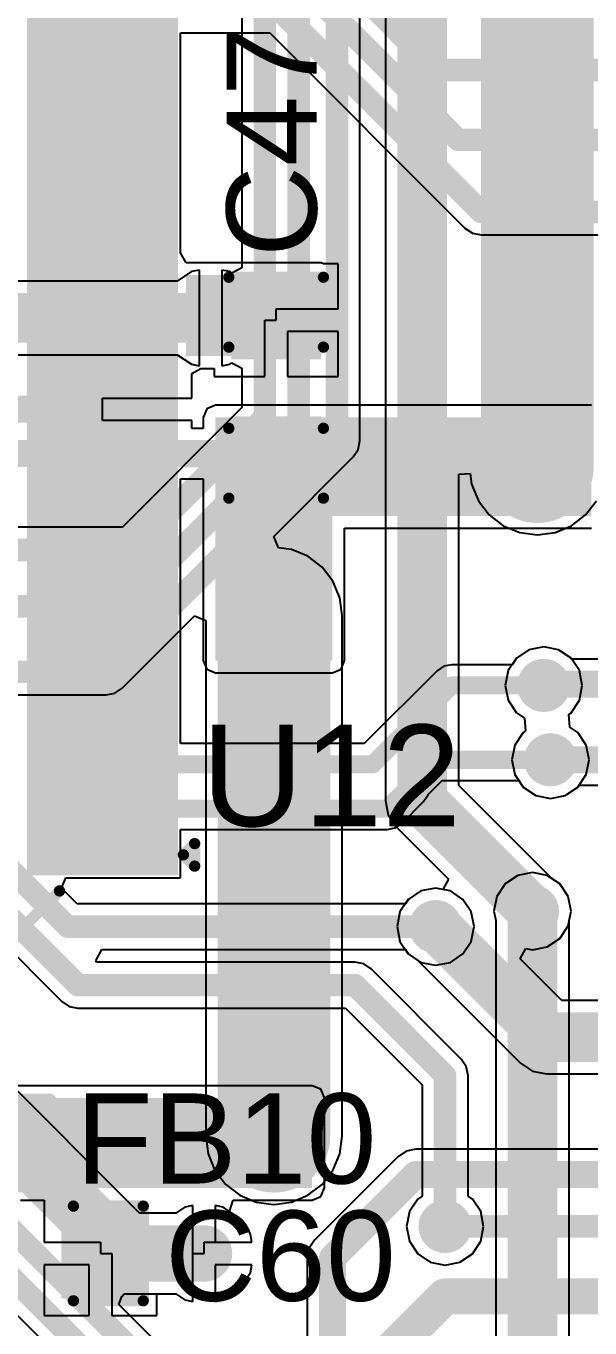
# Model space of a CAD drawing. Header units: millimetres. Extents: x -0.25 to 4.68, y -0.29 to 2.93.
# Drawn here: x 3.232 to 3.482, y 0.954 to 1.531 of the extents above; entities that cross this region are included whole.
import ezdxf

# ---------------------------------------------------------------- set-up
doc = ezdxf.new("R2010")
doc.units = ezdxf.units.MM
doc.header["$MEASUREMENT"] = 0
for name, color, linetype in [('BottomLayer', 5, 'Continuous'), ('BottomSolder', 6, 'Continuous'), ('TopLayer', 1, 'Continuous'), ('TopOverlay', 2, 'Continuous'), ('TopPaste', 8, 'Continuous'), ('TopSolder', 216, 'Continuous'), ('ViaHoleLayer', 16, 'Continuous')]:
    doc.layers.add(name, color=color, linetype=linetype)
doc.styles.add('Arial', font='', dxfattribs={"height": 0.2})
doc.styles.get('Arial').set_extended_font_data('Arial')

# ---------------------------------------------------------------- blocks, each defined once
blk = doc.blocks.new('IND_0402_2')
at = {"layer": 'TopLayer'}
for points in [[(-0.02165, 0.01181), (-0.00591, 0.01181), (-0.00591, -0.01181), (-0.02165, -0.01181)], [(0.00591, 0.01181), (0.02165, 0.01181), (0.02165, -0.01181), (0.00591, -0.01181)]]:
    blk.add_hatch(color=1, dxfattribs=at).paths.add_polyline_path(points)
at = {"layer": 'TopPaste'}
for points in [[(-0.02165, 0.01181), (-0.00591, 0.01181), (-0.00591, -0.01181), (-0.02165, -0.01181)], [(0.00591, 0.01181), (0.02165, 0.01181), (0.02165, -0.01181), (0.00591, -0.01181)]]:
    blk.add_hatch(color=8, dxfattribs=at).paths.add_polyline_path(points)
at = {"layer": 'TopSolder'}
for points in [[(-0.02565, 0.01581), (-0.00191, 0.01581), (-0.00191, -0.01581), (-0.02565, -0.01581)], [(0.00191, 0.01581), (0.02565, 0.01581), (0.02565, -0.01581), (0.00191, -0.01581)]]:
    blk.add_hatch(color=216, dxfattribs=at).paths.add_polyline_path(points)
at = {"layer": 'TopOverlay', "const_width": 0.00787}
for points in [[(-0.012, 0.018), (-0.028, 0.018)], [(-0.028, 0.018), (-0.028, -0.018)], [(0.028, 0.018), (-0.012, 0.018)], [(0.028, 0.018), (0.028, -0.018)], [(-0.012, -0.018), (-0.028, -0.018)], [(0.028, -0.018), (-0.012, -0.018)]]:
    blk.add_lwpolyline(points, dxfattribs=at)
at = {"layer": 'TopOverlay', "const_width": 0.00394}
for points in [[(-0.02997, 0.018, 1), (-0.02603, 0.018, 1)], [(-0.02997, 0.018, 1), (-0.02603, 0.018, 1)], [(-0.01397, 0.018, 1), (-0.01003, 0.018, 1)], [(-0.01397, 0.018, 1), (-0.01003, 0.018, 1)], [(0.02603, 0.018, 1), (0.02997, 0.018, 1)], [(0.02603, 0.018, 1), (0.02997, 0.018, 1)], [(-0.02997, -0.018, 1), (-0.02603, -0.018, 1)], [(-0.02997, -0.018, 1), (-0.02603, -0.018, 1)], [(-0.01397, -0.018, 1), (-0.01003, -0.018, 1)], [(-0.01397, -0.018, 1), (-0.01003, -0.018, 1)], [(0.02603, -0.018, 1), (0.02997, -0.018, 1)], [(0.02603, -0.018, 1), (0.02997, -0.018, 1)]]:
    blk.add_lwpolyline(points, format="xyb", close=True, dxfattribs=at)
blk = doc.blocks.new('C___0603_5')
at = {"layer": 'TopLayer'}
for points in [[(-0.015, 0.0175), (-0.015, -0.0175), (-0.045, -0.0175), (-0.045, 0.0175)], [(0.045, 0.0175), (0.045, -0.0175), (0.015, -0.0175), (0.015, 0.0175)]]:
    blk.add_hatch(color=1, dxfattribs=at).paths.add_polyline_path(points)
at = {"layer": 'TopPaste'}
for points in [[(-0.015, 0.0175), (-0.015, -0.0175), (-0.045, -0.0175), (-0.045, 0.0175)], [(0.045, 0.0175), (0.045, -0.0175), (0.015, -0.0175), (0.015, 0.0175)]]:
    blk.add_hatch(color=8, dxfattribs=at).paths.add_polyline_path(points)
at = {"layer": 'TopSolder'}
for points in [[(-0.01264, 0.01986), (-0.01264, -0.01986), (-0.04736, -0.01986), (-0.04736, 0.01986)], [(0.04736, 0.01986), (0.04736, -0.01986), (0.01264, -0.01986), (0.01264, 0.01986)]]:
    blk.add_hatch(color=216, dxfattribs=at).paths.add_polyline_path(points)
at = {"layer": 'TopOverlay', "const_width": 0.005}
for points in [[(-0.049, 0.021), (-0.018, 0.021)], [(-0.049, -0.021), (-0.049, 0.021)], [(0.018, 0.021), (0.049, 0.021)], [(0.049, -0.021), (0.049, 0.021)], [(-0.049, -0.021), (-0.018, -0.021)], [(0.018, -0.021), (0.049, -0.021)]]:
    blk.add_lwpolyline(points, dxfattribs=at)
at = {"layer": 'TopOverlay', "const_width": 0.0025}
for points in [[(-0.05025, 0.021, 1), (-0.04775, 0.021, 1)], [(-0.05025, 0.021, 1), (-0.04775, 0.021, 1)], [(-0.01925, 0.021, 1), (-0.01675, 0.021, 1)], [(0.01675, 0.021, 1), (0.01925, 0.021, 1)], [(0.04775, 0.021, 1), (0.05025, 0.021, 1)], [(0.04775, 0.021, 1), (0.05025, 0.021, 1)], [(-0.05025, -0.021, 1), (-0.04775, -0.021, 1)], [(-0.05025, -0.021, 1), (-0.04775, -0.021, 1)], [(-0.01925, -0.021, 1), (-0.01675, -0.021, 1)], [(0.01675, -0.021, 1), (0.01925, -0.021, 1)], [(0.04775, -0.021, 1), (0.05025, -0.021, 1)], [(0.04775, -0.021, 1), (0.05025, -0.021, 1)]]:
    blk.add_lwpolyline(points, format="xyb", close=True, dxfattribs=at)
blk = doc.blocks.new('TQFP_100_14_14__43')
at = {"layer": 'TopLayer'}
for points in [[(-0.33268, 0.24213), (-0.27362, 0.24213), (-0.27362, 0.23032), (-0.33268, 0.23032)], [(-0.33268, 0.22244), (-0.27362, 0.22244), (-0.27362, 0.21063), (-0.33268, 0.21063)], [(-0.33268, 0.20276), (-0.27362, 0.20276), (-0.27362, 0.19095), (-0.33268, 0.19095)], [(-0.33268, 0.18307), (-0.27362, 0.18307), (-0.27362, 0.17126), (-0.33268, 0.17126)], [(-0.33268, 0.16339), (-0.27362, 0.16339), (-0.27362, 0.15157), (-0.33268, 0.15157)], [(-0.33268, 0.1437), (-0.27362, 0.1437), (-0.27362, 0.13189), (-0.33268, 0.13189)], [(-0.33268, 0.12402), (-0.27362, 0.12402), (-0.27362, 0.1122), (-0.33268, 0.1122)], [(-0.33268, 0.10433), (-0.27362, 0.10433), (-0.27362, 0.09252), (-0.33268, 0.09252)], [(-0.33268, 0.08465), (-0.27362, 0.08465), (-0.27362, 0.07283), (-0.33268, 0.07283)], [(-0.33268, 0.06496), (-0.27362, 0.06496), (-0.27362, 0.05315), (-0.33268, 0.05315)], [(-0.33268, 0.04528), (-0.27362, 0.04528), (-0.27362, 0.03346), (-0.33268, 0.03346)], [(-0.33268, 0.02559), (-0.27362, 0.02559), (-0.27362, 0.01378), (-0.33268, 0.01378)], [(-0.33268, 0.00591), (-0.27362, 0.00591), (-0.27362, -0.00591), (-0.33268, -0.00591)], [(-0.33268, -0.01378), (-0.27362, -0.01378), (-0.27362, -0.02559), (-0.33268, -0.02559)], [(-0.33268, -0.03346), (-0.27362, -0.03346), (-0.27362, -0.04528), (-0.33268, -0.04528)], [(-0.33268, -0.05315), (-0.27362, -0.05315), (-0.27362, -0.06496), (-0.33268, -0.06496)], [(-0.33268, -0.07283), (-0.27362, -0.07283), (-0.27362, -0.08465), (-0.33268, -0.08465)], [(-0.33268, -0.09252), (-0.27362, -0.09252), (-0.27362, -0.10433), (-0.33268, -0.10433)], [(-0.33268, -0.1122), (-0.27362, -0.1122), (-0.27362, -0.12402), (-0.33268, -0.12402)]]:
    blk.add_hatch(color=1, dxfattribs=at).paths.add_polyline_path(points)
at = {"layer": 'TopPaste'}
for points in [[(-0.33268, 0.24213), (-0.27362, 0.24213), (-0.27362, 0.23032), (-0.33268, 0.23032)], [(-0.33268, 0.22244), (-0.27362, 0.22244), (-0.27362, 0.21063), (-0.33268, 0.21063)], [(-0.33268, 0.20276), (-0.27362, 0.20276), (-0.27362, 0.19095), (-0.33268, 0.19095)], [(-0.33268, 0.18307), (-0.27362, 0.18307), (-0.27362, 0.17126), (-0.33268, 0.17126)], [(-0.33268, 0.16339), (-0.27362, 0.16339), (-0.27362, 0.15157), (-0.33268, 0.15157)], [(-0.33268, 0.1437), (-0.27362, 0.1437), (-0.27362, 0.13189), (-0.33268, 0.13189)], [(-0.33268, 0.12402), (-0.27362, 0.12402), (-0.27362, 0.1122), (-0.33268, 0.1122)], [(-0.33268, 0.10433), (-0.27362, 0.10433), (-0.27362, 0.09252), (-0.33268, 0.09252)], [(-0.33268, 0.08465), (-0.27362, 0.08465), (-0.27362, 0.07283), (-0.33268, 0.07283)], [(-0.33268, 0.06496), (-0.27362, 0.06496), (-0.27362, 0.05315), (-0.33268, 0.05315)], [(-0.33268, 0.04528), (-0.27362, 0.04528), (-0.27362, 0.03346), (-0.33268, 0.03346)], [(-0.33268, 0.02559), (-0.27362, 0.02559), (-0.27362, 0.01378), (-0.33268, 0.01378)], [(-0.33268, 0.00591), (-0.27362, 0.00591), (-0.27362, -0.00591), (-0.33268, -0.00591)], [(-0.33268, -0.01378), (-0.27362, -0.01378), (-0.27362, -0.02559), (-0.33268, -0.02559)], [(-0.33268, -0.03346), (-0.27362, -0.03346), (-0.27362, -0.04528), (-0.33268, -0.04528)], [(-0.33268, -0.05315), (-0.27362, -0.05315), (-0.27362, -0.06496), (-0.33268, -0.06496)], [(-0.33268, -0.07283), (-0.27362, -0.07283), (-0.27362, -0.08465), (-0.33268, -0.08465)], [(-0.33268, -0.09252), (-0.27362, -0.09252), (-0.27362, -0.10433), (-0.33268, -0.10433)], [(-0.33268, -0.1122), (-0.27362, -0.1122), (-0.27362, -0.12402), (-0.33268, -0.12402)]]:
    blk.add_hatch(color=8, dxfattribs=at).paths.add_polyline_path(points)
at = {"layer": 'TopSolder'}
for points in [[(-0.33668, 0.24613), (-0.26962, 0.24613), (-0.26962, 0.22632), (-0.33668, 0.22632)], [(-0.33668, 0.22644), (-0.26962, 0.22644), (-0.26962, 0.20663), (-0.33668, 0.20663)], [(-0.33668, 0.20676), (-0.26962, 0.20676), (-0.26962, 0.18695), (-0.33668, 0.18695)], [(-0.33668, 0.18707), (-0.26962, 0.18707), (-0.26962, 0.16726), (-0.33668, 0.16726)], [(-0.33668, 0.16739), (-0.26962, 0.16739), (-0.26962, 0.14757), (-0.33668, 0.14757)], [(-0.33668, 0.1477), (-0.26962, 0.1477), (-0.26962, 0.12789), (-0.33668, 0.12789)], [(-0.33668, 0.12802), (-0.26962, 0.12802), (-0.26962, 0.1082), (-0.33668, 0.1082)], [(-0.33668, 0.10833), (-0.26962, 0.10833), (-0.26962, 0.08852), (-0.33668, 0.08852)], [(-0.33668, 0.08865), (-0.26962, 0.08865), (-0.26962, 0.06883), (-0.33668, 0.06883)], [(-0.33668, 0.06896), (-0.26962, 0.06896), (-0.26962, 0.04915), (-0.33668, 0.04915)], [(-0.33668, 0.04928), (-0.26962, 0.04928), (-0.26962, 0.02946), (-0.33668, 0.02946)], [(-0.33668, 0.02959), (-0.26962, 0.02959), (-0.26962, 0.00978), (-0.33668, 0.00978)], [(-0.33668, 0.00991), (-0.26962, 0.00991), (-0.26962, -0.00991), (-0.33668, -0.00991)], [(-0.33668, -0.00978), (-0.26962, -0.00978), (-0.26962, -0.02959), (-0.33668, -0.02959)], [(-0.33668, -0.02946), (-0.26962, -0.02946), (-0.26962, -0.04928), (-0.33668, -0.04928)], [(-0.33668, -0.04915), (-0.26962, -0.04915), (-0.26962, -0.06896), (-0.33668, -0.06896)], [(-0.33668, -0.06883), (-0.26962, -0.06883), (-0.26962, -0.08865), (-0.33668, -0.08865)], [(-0.33668, -0.08852), (-0.26962, -0.08852), (-0.26962, -0.10833), (-0.33668, -0.10833)], [(-0.33668, -0.1082), (-0.26962, -0.1082), (-0.26962, -0.12802), (-0.33668, -0.12802)], [(-0.33668, -0.12789), (-0.26962, -0.12789), (-0.26962, -0.1477), (-0.33668, -0.1477)]]:
    blk.add_hatch(color=216, dxfattribs=at).paths.add_polyline_path(points)
at = {"layer": 'TopOverlay', "const_width": 0.005}
for points in [[(-0.25, 0.287), (-0.284, 0.253)], [(-0.339, 0.237), (-0.344, 0.242)], [(-0.344, 0.242), (-0.344, 0.232)], [(-0.339, 0.237), (-0.344, 0.232)]]:
    blk.add_lwpolyline(points, dxfattribs=at)
at = {"layer": 'TopOverlay', "const_width": 0.0025}
for points in [[(-0.28525, 0.253, 1), (-0.28275, 0.253, 1)], [(-0.34525, 0.242, 1), (-0.34275, 0.242, 1)], [(-0.34525, 0.242, 1), (-0.34275, 0.242, 1)], [(-0.34025, 0.237, 1), (-0.33775, 0.237, 1)], [(-0.34025, 0.237, 1), (-0.33775, 0.237, 1)], [(-0.34525, 0.232, 1), (-0.34275, 0.232, 1)], [(-0.34525, 0.232, 1), (-0.34275, 0.232, 1)]]:
    blk.add_lwpolyline(points, format="xyb", close=True, dxfattribs=at)
blk = doc.blocks.new('C___0603_171')
at = {"layer": 'TopLayer'}
for points in [[(-0.015, 0.0175), (-0.015, -0.0175), (-0.045, -0.0175), (-0.045, 0.0175)], [(0.045, 0.0175), (0.045, -0.0175), (0.015, -0.0175), (0.015, 0.0175)]]:
    blk.add_hatch(color=1, dxfattribs=at).paths.add_polyline_path(points)
at = {"layer": 'TopPaste'}
for points in [[(-0.015, 0.0175), (-0.015, -0.0175), (-0.045, -0.0175), (-0.045, 0.0175)], [(0.045, 0.0175), (0.045, -0.0175), (0.015, -0.0175), (0.015, 0.0175)]]:
    blk.add_hatch(color=8, dxfattribs=at).paths.add_polyline_path(points)
at = {"layer": 'TopSolder'}
for points in [[(-0.01264, 0.01986), (-0.01264, -0.01986), (-0.04736, -0.01986), (-0.04736, 0.01986)], [(0.04736, 0.01986), (0.04736, -0.01986), (0.01264, -0.01986), (0.01264, 0.01986)]]:
    blk.add_hatch(color=216, dxfattribs=at).paths.add_polyline_path(points)
at = {"layer": 'TopOverlay', "const_width": 0.005}
for points in [[(-0.049, 0.021), (-0.018, 0.021)], [(-0.049, 0.021), (-0.049, -0.021)], [(0.018, 0.021), (0.049, 0.021)], [(0.049, 0.021), (0.049, -0.021)], [(-0.049, -0.021), (-0.018, -0.021)], [(0.018, -0.021), (0.049, -0.021)]]:
    blk.add_lwpolyline(points, dxfattribs=at)
at = {"layer": 'TopOverlay', "const_width": 0.0025}
for points in [[(-0.05025, 0.021, 1), (-0.04775, 0.021, 1)], [(-0.05025, 0.021, 1), (-0.04775, 0.021, 1)], [(-0.01925, 0.021, 1), (-0.01675, 0.021, 1)], [(0.01675, 0.021, 1), (0.01925, 0.021, 1)], [(0.04775, 0.021, 1), (0.05025, 0.021, 1)], [(0.04775, 0.021, 1), (0.05025, 0.021, 1)], [(-0.05025, -0.021, 1), (-0.04775, -0.021, 1)], [(-0.05025, -0.021, 1), (-0.04775, -0.021, 1)], [(-0.01925, -0.021, 1), (-0.01675, -0.021, 1)], [(0.01675, -0.021, 1), (0.01925, -0.021, 1)], [(0.04775, -0.021, 1), (0.05025, -0.021, 1)], [(0.04775, -0.021, 1), (0.05025, -0.021, 1)]]:
    blk.add_lwpolyline(points, format="xyb", close=True, dxfattribs=at)

msp = doc.modelspace()

# ---------------------------------------------------------------- hatches: boundary and pattern name
at = {"layer": 'BottomLayer'}
h = msp.add_hatch(color=5, dxfattribs=at)
edge = h.paths.add_edge_path()
edge.add_arc((3.31395, 1.40195), 0.01181, 0, 360)
h = msp.add_hatch(color=5, dxfattribs=at)
edge = h.paths.add_edge_path()
edge.add_arc((3.459, 1.336), 0.01181, 0, 360)
h = msp.add_hatch(color=5, dxfattribs=at)
edge = h.paths.add_edge_path()
edge.add_arc((3.342, 1.27), 0.01181, 0, 360)
h = msp.add_hatch(color=5, dxfattribs=at)
edge = h.paths.add_edge_path()
edge.add_arc((3.46182, 1.23895), 0.01181, 0, 360)
h = msp.add_hatch(color=5, dxfattribs=at)
edge = h.paths.add_edge_path()
edge.add_arc((3.46482, 1.20595), 0.01181, 0, 360)
h = msp.add_hatch(color=5, dxfattribs=at)
edge = h.paths.add_edge_path()
edge.add_arc((3.45682, 1.13881), 0.01181, 0, 360)
h = msp.add_hatch(color=5, dxfattribs=at)
edge = h.paths.add_edge_path()
edge.add_arc((3.41381, 1.13195), 0.01181, 0, 360)
h = msp.add_hatch(color=5, dxfattribs=at)
edge = h.paths.add_edge_path()
edge.add_arc((3.342, 1.037), 0.01181, 0, 360)
h = msp.add_hatch(color=5, dxfattribs=at)
edge = h.paths.add_edge_path()
edge.add_arc((3.418, 0.999), 0.01181, 0, 360)
h = msp.add_hatch(color=5, dxfattribs=at)
edge = h.paths.add_edge_path()
edge.add_arc((3.311, 0.987), 0.01181, 0, 360)
at = {"layer": 'BottomSolder'}
h = msp.add_hatch(color=6, dxfattribs=at)
edge = h.paths.add_edge_path()
edge.add_arc((3.31395, 1.40195), 0.00591, 0, 360)
h = msp.add_hatch(color=6, dxfattribs=at)
edge = h.paths.add_edge_path()
edge.add_arc((3.459, 1.336), 0.00591, 0, 360)
h = msp.add_hatch(color=6, dxfattribs=at)
edge = h.paths.add_edge_path()
edge.add_arc((3.342, 1.27), 0.00591, 0, 360)
h = msp.add_hatch(color=6, dxfattribs=at)
edge = h.paths.add_edge_path()
edge.add_arc((3.46182, 1.23895), 0.00591, 0, 360)
h = msp.add_hatch(color=6, dxfattribs=at)
edge = h.paths.add_edge_path()
edge.add_arc((3.46482, 1.20595), 0.00591, 0, 360)
h = msp.add_hatch(color=6, dxfattribs=at)
edge = h.paths.add_edge_path()
edge.add_arc((3.45682, 1.13881), 0.00591, 0, 360)
h = msp.add_hatch(color=6, dxfattribs=at)
edge = h.paths.add_edge_path()
edge.add_arc((3.41381, 1.13195), 0.00591, 0, 360)
h = msp.add_hatch(color=6, dxfattribs=at)
edge = h.paths.add_edge_path()
edge.add_arc((3.342, 1.037), 0.00591, 0, 360)
h = msp.add_hatch(color=6, dxfattribs=at)
edge = h.paths.add_edge_path()
edge.add_arc((3.418, 0.999), 0.00591, 0, 360)
h = msp.add_hatch(color=6, dxfattribs=at)
edge = h.paths.add_edge_path()
edge.add_arc((3.311, 0.987), 0.00591, 0, 360)
at = {"layer": 'TopLayer'}
for points in [[(3.303, 1.385), (3.363, 1.385), (3.363, 1.421), (3.303, 1.421)], [(3.31605, 1.35782), (3.31605, 1.25), (3.368, 1.25), (3.368, 1.35782)], [(3.317, 1.31405), (3.483, 1.31405), (3.483, 1.35782), (3.317, 1.35782)], [(3.21818, 1.01605), (3.359, 1.01605), (3.359, 1.056), (3.21818, 1.056)]]:
    msp.add_hatch(color=1, dxfattribs=at).paths.add_polyline_path(points)
h = msp.add_hatch(color=1, dxfattribs=at)
edge = h.paths.add_edge_path()
edge.add_arc((3.31395, 1.40195), 0.01181, 0, 360)
h = msp.add_hatch(color=1, dxfattribs=at)
edge = h.paths.add_edge_path()
edge.add_arc((3.459, 1.336), 0.01181, 0, 360)
h = msp.add_hatch(color=1, dxfattribs=at)
edge = h.paths.add_edge_path()
edge.add_arc((3.342, 1.27), 0.01181, 0, 360)
h = msp.add_hatch(color=1, dxfattribs=at)
edge = h.paths.add_edge_path()
edge.add_arc((3.46182, 1.23895), 0.01181, 0, 360)
h = msp.add_hatch(color=1, dxfattribs=at)
edge = h.paths.add_edge_path()
edge.add_arc((3.46482, 1.20595), 0.01181, 0, 360)
h = msp.add_hatch(color=1, dxfattribs=at)
edge = h.paths.add_edge_path()
edge.add_arc((3.45682, 1.13881), 0.01181, 0, 360)
h = msp.add_hatch(color=1, dxfattribs=at)
edge = h.paths.add_edge_path()
edge.add_arc((3.41381, 1.13195), 0.01181, 0, 360)
h = msp.add_hatch(color=1, dxfattribs=at)
edge = h.paths.add_edge_path()
edge.add_arc((3.342, 1.037), 0.01181, 0, 360)
h = msp.add_hatch(color=1, dxfattribs=at)
edge = h.paths.add_edge_path()
edge.add_arc((3.418, 0.999), 0.01181, 0, 360)
h = msp.add_hatch(color=1, dxfattribs=at)
edge = h.paths.add_edge_path()
edge.add_arc((3.311, 0.987), 0.01181, 0, 360)
at = {"layer": 'TopSolder'}
h = msp.add_hatch(color=216, dxfattribs=at)
edge = h.paths.add_edge_path()
edge.add_arc((3.31395, 1.40195), 0.00591, 0, 360)
h = msp.add_hatch(color=216, dxfattribs=at)
edge = h.paths.add_edge_path()
edge.add_arc((3.459, 1.336), 0.00591, 0, 360)
h = msp.add_hatch(color=216, dxfattribs=at)
edge = h.paths.add_edge_path()
edge.add_arc((3.342, 1.27), 0.00591, 0, 360)
h = msp.add_hatch(color=216, dxfattribs=at)
edge = h.paths.add_edge_path()
edge.add_arc((3.46182, 1.23895), 0.00591, 0, 360)
h = msp.add_hatch(color=216, dxfattribs=at)
edge = h.paths.add_edge_path()
edge.add_arc((3.46482, 1.20595), 0.00591, 0, 360)
h = msp.add_hatch(color=216, dxfattribs=at)
edge = h.paths.add_edge_path()
edge.add_arc((3.45682, 1.13881), 0.00591, 0, 360)
h = msp.add_hatch(color=216, dxfattribs=at)
edge = h.paths.add_edge_path()
edge.add_arc((3.41381, 1.13195), 0.00591, 0, 360)
h = msp.add_hatch(color=216, dxfattribs=at)
edge = h.paths.add_edge_path()
edge.add_arc((3.342, 1.037), 0.00591, 0, 360)
h = msp.add_hatch(color=216, dxfattribs=at)
edge = h.paths.add_edge_path()
edge.add_arc((3.418, 0.999), 0.00591, 0, 360)
h = msp.add_hatch(color=216, dxfattribs=at)
edge = h.paths.add_edge_path()
edge.add_arc((3.311, 0.987), 0.00591, 0, 360)
at = {"layer": 'ViaHoleLayer'}
h = msp.add_hatch(color=16, dxfattribs=at)
edge = h.paths.add_edge_path()
edge.add_arc((3.31395, 1.40195), 0.00591, 0, 360)
h = msp.add_hatch(color=16, dxfattribs=at)
edge = h.paths.add_edge_path()
edge.add_arc((3.459, 1.336), 0.00591, 0, 360)
h = msp.add_hatch(color=16, dxfattribs=at)
edge = h.paths.add_edge_path()
edge.add_arc((3.342, 1.27), 0.00591, 0, 360)
h = msp.add_hatch(color=16, dxfattribs=at)
edge = h.paths.add_edge_path()
edge.add_arc((3.46182, 1.23895), 0.00591, 0, 360)
h = msp.add_hatch(color=16, dxfattribs=at)
edge = h.paths.add_edge_path()
edge.add_arc((3.46482, 1.20595), 0.00591, 0, 360)
h = msp.add_hatch(color=16, dxfattribs=at)
edge = h.paths.add_edge_path()
edge.add_arc((3.45682, 1.13881), 0.00591, 0, 360)
h = msp.add_hatch(color=16, dxfattribs=at)
edge = h.paths.add_edge_path()
edge.add_arc((3.41381, 1.13195), 0.00591, 0, 360)
h = msp.add_hatch(color=16, dxfattribs=at)
edge = h.paths.add_edge_path()
edge.add_arc((3.342, 1.037), 0.00591, 0, 360)
h = msp.add_hatch(color=16, dxfattribs=at)
edge = h.paths.add_edge_path()
edge.add_arc((3.418, 0.999), 0.00591, 0, 360)
h = msp.add_hatch(color=16, dxfattribs=at)
edge = h.paths.add_edge_path()
edge.add_arc((3.311, 0.987), 0.00591, 0, 360)

# ---------------------------------------------------------------- linework, layer by layer
at = {"layer": 'BottomLayer'}
for p, q in [((3.3802, 1.3475), (3.3802, 1.74417)), ((3.3278, 1.67366), (3.3278, 1.42423)), ((3.39151, 1.66079), (3.39151, 1.18781)), ((3.30544, 1.42249), (3.2991, 1.41826)), ((3.30895, 1.42319), (3.30544, 1.42249)), ((3.30895, 1.40195), (3.30895, 1.42319)), ((3.32246, 1.42249), (3.31895, 1.42319)), ((3.31895, 1.42319), (3.31895, 1.40195)), ((3.32339, 1.42187), (3.32246, 1.42249)), ((3.3278, 1.42423), (3.32339, 1.42187)), ((3.2991, 1.41826), (3.22167, 1.41826)), ((3.30895, 1.3807), (3.30895, 1.40195)), ((3.31895, 1.40195), (3.31895, 1.3807)), ((3.22167, 1.38564), (3.2991, 1.38564)), ((3.2991, 1.38564), (3.30544, 1.3814)), ((3.30544, 1.3814), (3.30895, 1.3807)), ((3.31895, 1.3807), (3.32246, 1.3814)), ((3.32246, 1.3814), (3.32339, 1.38203)), ((3.32339, 1.38203), (3.3278, 1.37967)), ((3.3278, 1.37967), (3.3278, 1.36215)), ((3.3278, 1.36215), (3.27485, 1.3092)), ((3.37942, 1.3436), (3.3802, 1.3475)), ((3.34195, 1.30503), (3.37721, 1.34029)), ((3.37721, 1.34029), (3.37942, 1.3436)), ((3.42414, 1.33267), (3.42914, 1.333)), ((3.42414, 1.19457), (3.42414, 1.33267)), ((3.42914, 1.333), (3.42977, 1.32817)), ((3.42977, 1.32817), (3.4328, 1.32087)), ((3.4328, 1.32087), (3.4376, 1.3146)), ((3.4804, 1.3146), (3.48521, 1.32087)), ((3.4376, 1.3146), (3.44387, 1.3098)), ((3.47413, 1.3098), (3.4804, 1.3146)), ((3.27485, 1.3092), (3.047, 1.3092)), ((3.44387, 1.3098), (3.45117, 1.30677)), ((3.45117, 1.30677), (3.459, 1.30574)), ((3.459, 1.30574), (3.46683, 1.30677)), ((3.46683, 1.30677), (3.47413, 1.3098)), ((3.34399, 1.3), (3.34195, 1.30503)), ((3.34983, 1.29923), (3.34399, 1.3)), ((3.35713, 1.29621), (3.34983, 1.29923)), ((3.3634, 1.2914), (3.35713, 1.29621)), ((3.36821, 1.28513), (3.3634, 1.2914)), ((3.37123, 1.27783), (3.36821, 1.28513)), ((3.37226, 1.27), (3.37123, 1.27783)), ((3.27471, 1.23779), (3.30674, 1.26982)), ((3.30674, 1.26982), (3.31174, 1.26775)), ((3.31174, 1.26775), (3.31174, 1.039)), ((3.37226, 1.039), (3.37226, 1.27)), ((3.45526, 1.25478), (3.4497, 1.25107)), ((3.46182, 1.25609), (3.45526, 1.25478)), ((3.46838, 1.25478), (3.46182, 1.25609)), ((3.47394, 1.25107), (3.46838, 1.25478)), ((3.4497, 1.25107), (3.44599, 1.24551)), ((3.47421, 1.25066), (3.47394, 1.25107)), ((3.61475, 1.25066), (3.47421, 1.25066)), ((3.44599, 1.24551), (3.44468, 1.23895)), ((3.2714, 1.23558), (3.27471, 1.23779)), ((3.44468, 1.23895), (3.44599, 1.23239)), ((2.99741, 1.2348), (3.2675, 1.2348)), ((3.2675, 1.2348), (3.2714, 1.23558)), ((3.44599, 1.23239), (3.4497, 1.22683)), ((3.4497, 1.22683), (3.45326, 1.22445)), ((3.45326, 1.22445), (3.45367, 1.21885)), ((3.4536, 1.21867), (3.4527, 1.21807)), ((3.45367, 1.21885), (3.4536, 1.21867)), ((3.4527, 1.21807), (3.44899, 1.21251)), ((3.44899, 1.21251), (3.44768, 1.20595)), ((3.44768, 1.20595), (3.44899, 1.19939)), ((3.44899, 1.19939), (3.4527, 1.19383)), ((3.46542, 1.15329), (3.42414, 1.19457)), ((3.4527, 1.19383), (3.45826, 1.19011)), ((3.45826, 1.19011), (3.46482, 1.18881)), ((3.46482, 1.18881), (3.47138, 1.19011)), ((3.47138, 1.19011), (3.47694, 1.19383)), ((3.47694, 1.19383), (3.47755, 1.19473)), ((3.47755, 1.19473), (3.64695, 1.19473)), ((3.39151, 1.18781), (3.39275, 1.18157)), ((3.39275, 1.18157), (3.39629, 1.17628)), ((3.39629, 1.17628), (3.41951, 1.15305)), ((3.41951, 1.15305), (3.41705, 1.14845)), ((3.46894, 1.15093), (3.46542, 1.15329)), ((3.47266, 1.14537), (3.46894, 1.15093)), ((3.40169, 1.14407), (3.39798, 1.13851)), ((3.40725, 1.14778), (3.40169, 1.14407)), ((3.41381, 1.14909), (3.40725, 1.14778)), ((3.41705, 1.14845), (3.41381, 1.14909)), ((3.47396, 1.13881), (3.47266, 1.14537)), ((3.39798, 1.13851), (3.39667, 1.13195)), ((3.47266, 1.13225), (3.47396, 1.13881)), ((3.39667, 1.13195), (3.39798, 1.12539)), ((3.46894, 1.12669), (3.47266, 1.13225)), ((3.46338, 1.12298), (3.46894, 1.12669)), ((3.39798, 1.12539), (3.40169, 1.11983)), ((3.45142, 1.11765), (3.45389, 1.12225)), ((3.45389, 1.12225), (3.45682, 1.12167)), ((3.45682, 1.12167), (3.46338, 1.12298)), ((3.40169, 1.11983), (3.40594, 1.11699)), ((3.40594, 1.11699), (3.45152, 1.07141)), ((3.46981, 1.09926), (3.45142, 1.11765)), ((3.79619, 1.09926), (3.46981, 1.09926)), ((3.28239, 1.00484), (3.19684, 1.09039)), ((3.1105, 1.07708), (3.3008, 0.88678)), ((3.45152, 1.07141), (3.45681, 1.06788)), ((3.45681, 1.06788), (3.46305, 1.06664)), ((3.46305, 1.06664), (3.80295, 1.06664)), ((3.31174, 1.039), (3.31277, 1.03117)), ((3.37123, 1.03117), (3.37226, 1.039)), ((3.31277, 1.03117), (3.3158, 1.02387)), ((3.39707, 1.02993), (3.36007, 0.99293)), ((3.36821, 1.02387), (3.37123, 1.03117)), ((3.40071, 1.03236), (3.39707, 1.02993)), ((3.405, 1.03322), (3.40071, 1.03236)), ((3.58928, 1.03322), (3.405, 1.03322)), ((3.405, 1.03322), (3.405, 1.03322)), ((3.3158, 1.02387), (3.3206, 1.0176)), ((3.3634, 1.0176), (3.36821, 1.02387)), ((3.3206, 1.0176), (3.32687, 1.01279)), ((3.35713, 1.01279), (3.3634, 1.0176)), ((3.32687, 1.01279), (3.33417, 1.00977)), ((3.34983, 1.00977), (3.35713, 1.01279)), ((3.29844, 1.00484), (3.28239, 1.00484)), ((3.30249, 1.00755), (3.29844, 1.00484)), ((3.306, 1.00824), (3.30249, 1.00755)), ((3.306, 0.987), (3.306, 1.00824)), ((3.31951, 1.00755), (3.316, 1.00824)), ((3.316, 1.00824), (3.316, 0.992)), ((3.32672, 1.00272), (3.31951, 1.00755)), ((3.33417, 1.00977), (3.342, 1.00874)), ((3.342, 1.00874), (3.34983, 1.00977)), ((3.33155, 0.99551), (3.32672, 1.00272)), ((3.33224, 0.992), (3.33155, 0.99551)), ((3.316, 0.992), (3.33224, 0.992)), ((3.35764, 0.98929), (3.35678, 0.985)), ((3.36007, 0.99293), (3.35764, 0.98929)), ((3.306, 0.96576), (3.306, 0.987)), ((3.33224, 0.982), (3.316, 0.982)), ((3.316, 0.982), (3.316, 0.96576)), ((3.33155, 0.97849), (3.33224, 0.982)), ((3.35678, 0.985), (3.35678, 0.985)), ((3.35678, 0.985), (3.35678, 0.88596)), ((3.32672, 0.97128), (3.33155, 0.97849)), ((3.31951, 0.96645), (3.32672, 0.97128)), ((3.27322, 0.96441), (3.27452, 0.96788)), ((3.33321, 0.90442), (3.27322, 0.96441)), ((3.27452, 0.96788), (3.27555, 0.96916)), ((3.27555, 0.96916), (3.29844, 0.96916)), ((3.29844, 0.96916), (3.30249, 0.96645)), ((3.30249, 0.96645), (3.306, 0.96576)), ((3.316, 0.96576), (3.31951, 0.96645))]:
    msp.add_line(p, q, dxfattribs=at)
for points, const_width in [([(3.338, 1.35792), (3.338, 2.69434)], 0.01), ([(3.353, 1.35171), (3.353, 2.68813)], 0.01), ([(3.37, 1.3475), (3.37, 2.59213)], 0.01), ([(3.40782, 1.18781), (3.40782, 1.66451)], 0.022), ([(3.459, 1.336), (3.459, 1.599)], 0.05), ([(3.20682, 1.40195), (3.31395, 1.40195)], 0.022), ([(3.27908, 1.299), (3.338, 1.35792)], 0.01), ([(3.2675, 1.245), (3.37, 1.3475)], 0.01), ([(3.27529, 1.274), (3.353, 1.35171)], 0.01), ([(3.047, 1.299), (3.27908, 1.299)], 0.01), ([(3.342, 1.039), (3.342, 1.27)], 0.05), ([(3.057, 1.274), (3.27529, 1.274)], 0.01), ([(2.984, 1.245), (3.2675, 1.245)], 0.01), ([(3.46182, 1.23995), (3.46232, 1.23945)], 0.012), ([(3.46232, 1.23945), (3.62664, 1.23945)], 0.012), ([(3.46482, 1.20595), (3.64695, 1.20595)], 0.012), ([(3.40782, 1.18781), (3.45682, 1.13881)], 0.022), ([(3.4135, 1.1325), (3.46305, 1.08295)], 0.022), ([(3.179, 1.083), (3.275, 0.987)], 0.025), ([(3.46305, 1.08295), (3.80295, 1.08295)], 0.022), ([(3.11771, 1.08429), (3.311, 0.891)], 0.01), ([(3.13999, 1.08323), (3.326, 0.89721)], 0.01), ([(3.368, 0.985), (3.405, 1.022)], 0.012), ([(3.405, 1.022), (3.602, 1.022)], 0.012), ([(3.275, 0.987), (3.311, 0.987)], 0.025), ([(3.418, 0.999), (3.831, 0.999)], 0.01), ([(3.368, 0.83), (3.368, 0.985)], 0.012), ([(3.39, 0.94), (3.41795, 0.96795)], 0.016), ([(3.41795, 0.96795), (3.76082, 0.96795)], 0.016)]:
    msp.add_lwpolyline(points, dxfattribs=dict(at, const_width=const_width))
for points, const_width in [([(3.30845, 1.40195, 1), (3.31945, 1.40195, 1)], 0.011), ([(3.3355, 1.35792, 1), (3.3405, 1.35792, 1)], 0.005), ([(3.3355, 1.35792, 1), (3.3405, 1.35792, 1)], 0.005), ([(3.4465, 1.336, 1), (3.4715, 1.336, 1)], 0.025), ([(3.3505, 1.35171, 1), (3.3555, 1.35171, 1)], 0.005), ([(3.3505, 1.35171, 1), (3.3555, 1.35171, 1)], 0.005), ([(3.3675, 1.3475, 1), (3.3725, 1.3475, 1)], 0.005), ([(3.3675, 1.3475, 1), (3.3725, 1.3475, 1)], 0.005), ([(3.27658, 1.299, 1), (3.28158, 1.299, 1)], 0.005), ([(3.27658, 1.299, 1), (3.28158, 1.299, 1)], 0.005), ([(3.3295, 1.27, 1), (3.3545, 1.27, 1)], 0.025), ([(3.27279, 1.274, 1), (3.27779, 1.274, 1)], 0.005), ([(3.27279, 1.274, 1), (3.27779, 1.274, 1)], 0.005), ([(3.265, 1.245, 1), (3.27, 1.245, 1)], 0.005), ([(3.265, 1.245, 1), (3.27, 1.245, 1)], 0.005), ([(3.45882, 1.23995, 1), (3.46482, 1.23995, 1)], 0.006), ([(3.45932, 1.23945, 1), (3.46532, 1.23945, 1)], 0.006), ([(3.45932, 1.23945, 1), (3.46532, 1.23945, 1)], 0.006), ([(3.46182, 1.20595, 1), (3.46782, 1.20595, 1)], 0.006), ([(3.40232, 1.18781, 1), (3.41332, 1.18781, 1)], 0.011), ([(3.40232, 1.18781, 1), (3.41332, 1.18781, 1)], 0.011), ([(3.45132, 1.13881, 1), (3.46232, 1.13881, 1)], 0.011), ([(3.408, 1.1325, 1), (3.419, 1.1325, 1)], 0.011), ([(3.45755, 1.08295, 1), (3.46855, 1.08295, 1)], 0.011), ([(3.45755, 1.08295, 1), (3.46855, 1.08295, 1)], 0.011), ([(3.3295, 1.039, 1), (3.3545, 1.039, 1)], 0.025), ([(3.402, 1.022, 1), (3.408, 1.022, 1)], 0.006), ([(3.402, 1.022, 1), (3.408, 1.022, 1)], 0.006), ([(3.26875, 0.987, 1), (3.28125, 0.987, 1)], 0.0125), ([(3.26875, 0.987, 1), (3.28125, 0.987, 1)], 0.0125), ([(3.30475, 0.987, 1), (3.31725, 0.987, 1)], 0.0125), ([(3.4155, 0.999, 1), (3.4205, 0.999, 1)], 0.005), ([(3.365, 0.985, 1), (3.371, 0.985, 1)], 0.006), ([(3.365, 0.985, 1), (3.371, 0.985, 1)], 0.006), ([(3.41395, 0.96795, 1), (3.42195, 0.96795, 1)], 0.008), ([(3.41395, 0.96795, 1), (3.42195, 0.96795, 1)], 0.008)]:
    msp.add_lwpolyline(points, format="xyb", close=True, dxfattribs=dict(at, const_width=const_width))
at = {"layer": 'TopLayer'}
for p, q in [((3.3005, 1.48832), (3.3005, 1.5284)), ((3.3005, 1.5284), (3.34018, 1.5284)), ((3.34018, 1.5284), (3.42684, 1.44174)), ((3.3005, 1.44895), (3.3005, 1.48832)), ((3.3005, 1.43079), (3.3005, 1.44895)), ((3.42684, 1.44174), (3.43015, 1.43953)), ((3.43015, 1.43953), (3.43405, 1.43875)), ((3.43405, 1.43875), (3.50542, 1.43875)), ((3.303, 1.42641), (3.3005, 1.43079)), ((3.363, 1.42641), (3.303, 1.42641)), ((3.36399, 1.426), (3.363, 1.42641)), ((3.3705, 1.426), (3.36399, 1.426)), ((3.3705, 1.406), (3.3705, 1.426)), ((3.343, 1.401), (3.343, 1.406)), ((3.343, 1.406), (3.3705, 1.406)), ((3.338, 1.376), (3.338, 1.401)), ((3.338, 1.401), (3.343, 1.401)), ((3.3705, 1.396), (3.348, 1.396)), ((3.348, 1.396), (3.348, 1.376)), ((3.3705, 1.376), (3.3705, 1.396)), ((3.3055, 1.37733), (3.30957, 1.37959)), ((3.3055, 1.37555), (3.3055, 1.37733)), ((3.3055, 1.36643), (3.3055, 1.37555)), ((3.30957, 1.37959), (3.3155, 1.37959)), ((3.3155, 1.37959), (3.3155, 1.376)), ((3.3155, 1.376), (3.338, 1.376)), ((3.348, 1.376), (3.3705, 1.376)), ((3.26597, 1.35643), (3.26597, 1.36643)), ((3.26597, 1.36643), (3.3055, 1.36643)), ((3.31605, 1.36323), (3.31222, 1.36165)), ((3.483, 1.36323), (3.31605, 1.36323)), ((3.31222, 1.36165), (3.31064, 1.35782)), ((3.31064, 1.35782), (3.31064, 1.35296)), ((3.3055, 1.35643), (3.26597, 1.35643)), ((3.3055, 1.35296), (3.3055, 1.35643)), ((3.31064, 1.35296), (3.3055, 1.35296)), ((3.3005, 1.29147), (3.3005, 1.33053)), ((3.3005, 1.33053), (3.31064, 1.33053)), ((3.31064, 1.33053), (3.31064, 1.25)), ((3.37341, 1.25), (3.37341, 1.30864)), ((3.37341, 1.30864), (3.483, 1.30864)), ((3.3005, 1.2521), (3.3005, 1.29147)), ((3.45526, 1.25478), (3.4497, 1.25107)), ((3.46182, 1.25609), (3.45526, 1.25478)), ((3.46838, 1.25478), (3.46182, 1.25609)), ((3.47394, 1.25107), (3.46838, 1.25478)), ((3.3005, 1.21312), (3.3005, 1.2521)), ((3.31064, 1.25), (3.31222, 1.24617)), ((3.37183, 1.24617), (3.37341, 1.25)), ((3.41744, 1.24743), (3.41446, 1.24544)), ((3.42095, 1.24812), (3.41744, 1.24743)), ((3.44774, 1.24812), (3.42095, 1.24812)), ((3.4497, 1.25107), (3.44774, 1.24812)), ((3.47766, 1.24551), (3.47394, 1.25107)), ((3.31222, 1.24617), (3.31605, 1.24459)), ((3.31605, 1.24459), (3.368, 1.24459)), ((3.368, 1.24459), (3.37183, 1.24617)), ((3.41446, 1.24544), (3.38215, 1.21312)), ((3.47896, 1.23895), (3.47766, 1.24551)), ((3.47766, 1.23239), (3.47896, 1.23895)), ((3.47394, 1.22683), (3.47766, 1.23239)), ((3.47298, 1.22605), (3.47304, 1.22623)), ((3.47339, 1.22044), (3.47298, 1.22605)), ((3.47304, 1.22623), (3.47394, 1.22683)), ((3.47694, 1.21807), (3.47339, 1.22044)), ((3.38215, 1.21312), (3.3005, 1.21312)), ((3.48066, 1.21251), (3.47694, 1.21807)), ((3.48196, 1.20595), (3.48066, 1.21251)), ((3.48066, 1.19939), (3.48196, 1.20595)), ((3.41048, 1.1905), (3.41675, 1.19677)), ((3.41675, 1.19677), (3.45074, 1.19677)), ((3.45074, 1.19677), (3.4527, 1.19383)), ((3.47694, 1.19383), (3.48066, 1.19939)), ((3.40849, 1.18751), (3.41048, 1.19049)), ((3.41048, 1.19049), (3.41048, 1.1905)), ((3.4527, 1.19383), (3.45826, 1.19011)), ((3.45826, 1.19011), (3.46482, 1.18881)), ((3.46482, 1.18881), (3.47138, 1.19011)), ((3.47138, 1.19011), (3.47694, 1.19383)), ((3.39875, 1.17777), (3.40849, 1.18751)), ((3.3005, 1.15367), (3.3005, 1.17509)), ((3.3005, 1.17509), (3.39226, 1.17509)), ((3.39226, 1.17509), (3.39578, 1.17579)), ((3.39578, 1.17579), (3.39875, 1.17777)), ((3.45682, 1.15595), (3.45026, 1.15465)), ((3.46338, 1.15465), (3.45682, 1.15595)), ((3.24776, 1.14905), (3.24967, 1.15367)), ((3.24967, 1.15367), (3.3005, 1.15367)), ((3.4447, 1.15093), (3.44099, 1.14537)), ((3.45026, 1.15465), (3.4447, 1.15093)), ((3.46894, 1.15093), (3.46338, 1.15465)), ((3.47266, 1.14537), (3.46894, 1.15093)), ((3.25466, 1.14214), (3.24776, 1.14905)), ((3.40169, 1.14407), (3.40041, 1.14214)), ((3.40725, 1.14778), (3.40169, 1.14407)), ((3.41381, 1.14909), (3.40725, 1.14778)), ((3.42037, 1.14778), (3.41381, 1.14909)), ((3.42593, 1.14407), (3.42037, 1.14778)), ((3.42965, 1.13851), (3.42593, 1.14407)), ((3.44099, 1.14537), (3.43968, 1.13881)), ((3.47396, 1.13881), (3.47266, 1.14537)), ((3.40041, 1.14214), (3.25466, 1.14214)), ((3.43095, 1.13195), (3.42965, 1.13851)), ((3.43968, 1.13881), (3.44051, 1.13465)), ((3.47314, 1.13465), (3.47396, 1.13881)), ((3.42965, 1.12539), (3.43095, 1.13195)), ((3.44051, 1.13465), (3.44051, 0.93747)), ((3.47314, 0.43611), (3.47314, 1.13465)), ((3.21495, 1.13163), (3.24779, 1.09879)), ((3.26294, 1.11675), (3.26561, 1.12175)), ((3.26561, 1.12175), (3.40041, 1.12175)), ((3.40041, 1.12175), (3.40169, 1.11983)), ((3.42593, 1.11983), (3.42965, 1.12539)), ((3.26331, 1.1162), (3.26294, 1.11675)), ((3.378, 1.1162), (3.26331, 1.1162)), ((3.3819, 1.11542), (3.378, 1.1162)), ((3.38521, 1.11321), (3.3819, 1.11542)), ((3.40169, 1.11983), (3.40725, 1.11611)), ((3.40725, 1.11611), (3.41381, 1.11481)), ((3.41381, 1.11481), (3.42037, 1.11611)), ((3.42037, 1.11611), (3.42593, 1.11983)), ((3.42521, 1.07321), (3.38521, 1.11321)), ((3.24779, 1.09879), (3.2511, 1.09658)), ((3.2511, 1.09658), (3.255, 1.0958)), ((3.255, 1.0958), (3.37378, 1.0958)), ((3.37378, 1.0958), (3.4078, 1.06178)), ((3.42742, 1.0699), (3.42521, 1.07321)), ((3.4282, 1.066), (3.42742, 1.0699)), ((3.4282, 1.01241), (3.4282, 1.066)), ((3.359, 1.06141), (3.21818, 1.06141)), ((3.36283, 1.05983), (3.359, 1.06141)), ((3.36441, 1.056), (3.36283, 1.05983)), ((3.4078, 1.06178), (3.4078, 1.01241)), ((3.36441, 1.01605), (3.36441, 1.056)), ((3.22953, 1.01064), (3.24, 1.01064)), ((3.24, 1.01064), (3.24, 0.992)), ((3.32236, 1.00564), (3.32388, 1.01064)), ((3.32388, 1.01064), (3.359, 1.01064)), ((3.359, 1.01064), (3.36283, 1.01222)), ((3.36283, 1.01222), (3.36441, 1.01605)), ((3.40588, 1.01112), (3.40216, 1.00556)), ((3.4078, 1.01241), (3.40588, 1.01112)), ((3.43012, 1.01112), (3.4282, 1.01241)), ((3.43384, 1.00556), (3.43012, 1.01112)), ((3.32672, 1.00272), (3.32236, 1.00564)), ((3.40216, 1.00556), (3.40086, 0.999)), ((3.43514, 0.999), (3.43384, 1.00556)), ((3.33155, 0.99551), (3.32672, 1.00272)), ((3.33224, 0.992), (3.33155, 0.99551)), ((3.40086, 0.999), (3.40216, 0.99244)), ((3.43384, 0.99244), (3.43514, 0.999)), ((3.24, 0.992), (3.265, 0.992)), ((3.265, 0.992), (3.265, 0.987)), ((3.311, 0.987), (3.311, 0.992)), ((3.311, 0.992), (3.33224, 0.992)), ((3.40216, 0.99244), (3.40588, 0.98688)), ((3.43012, 0.98688), (3.43384, 0.99244)), ((3.26, 0.982), (3.24, 0.982)), ((3.24, 0.982), (3.24, 0.9595)), ((3.26, 0.9595), (3.26, 0.982)), ((3.265, 0.987), (3.27, 0.987)), ((3.27, 0.987), (3.27, 0.9595)), ((3.306, 0.96576), (3.306, 0.987)), ((3.306, 0.987), (3.311, 0.987)), ((3.33224, 0.982), (3.316, 0.982)), ((3.316, 0.982), (3.316, 0.96576)), ((3.33155, 0.97849), (3.33224, 0.982)), ((3.40588, 0.98688), (3.41144, 0.98316)), ((3.41144, 0.98316), (3.418, 0.98186)), ((3.418, 0.98186), (3.42456, 0.98316)), ((3.42456, 0.98316), (3.43012, 0.98688)), ((3.32672, 0.97128), (3.33155, 0.97849)), ((3.31951, 0.96645), (3.32672, 0.97128)), ((3.29, 0.9595), (3.29, 0.96916)), ((3.29, 0.96916), (3.29844, 0.96916)), ((3.29844, 0.96916), (3.30249, 0.96645)), ((3.30249, 0.96645), (3.306, 0.96576)), ((3.316, 0.96576), (3.31951, 0.96645)), ((3.24, 0.9595), (3.26, 0.9595)), ((3.27, 0.9595), (3.29, 0.9595))]:
    msp.add_line(p, q, dxfattribs=at)
for points, const_width in [([(3.34804, 1.57796), (3.41405, 1.51195)], 0.01), ([(3.34651, 1.55828), (3.42384, 1.48095)], 0.01), ([(3.34441, 1.53859), (3.43405, 1.44895)], 0.01), ([(3.41405, 1.51195), (3.51882, 1.51195)], 0.01), ([(3.42384, 1.48095), (3.51882, 1.48095)], 0.01), ([(3.43405, 1.44895), (3.51882, 1.44895)], 0.01), ([(3.21634, 1.36143), (3.26597, 1.36143)], 0.012), ([(3.19093, 1.34184), (3.26597, 1.34184)], 0.012), ([(3.26597, 1.34174), (3.33774, 1.34174)], 0.012), ([(3.33774, 1.34174), (3.338, 1.342)], 0.012), ([(3.338, 1.342), (3.344, 1.336)], 0.012), ([(3.344, 1.268), (3.344, 1.336)], 0.012), ([(3.342, 1.27), (3.344, 1.268)], 0.012), ([(3.344, 1.267), (3.344, 1.268)], 0.012), ([(3.344, 1.267), (3.345, 1.266)], 0.012), ([(3.38595, 1.20395), (3.42095, 1.23895)], 0.008), ([(3.42095, 1.23895), (3.46182, 1.23895)], 0.008), ([(3.26597, 1.20395), (3.38595, 1.20395)], 0.008), ([(3.4015, 1.1945), (3.41295, 1.20595)], 0.008), ([(3.41295, 1.20595), (3.46482, 1.20595)], 0.008), ([(3.39226, 1.18426), (3.402, 1.194)], 0.008), ([(3.26597, 1.18426), (3.39226, 1.18426)], 0.008), ([(3.217, 1.16539), (3.25044, 1.13195)], 0.01), ([(3.202, 1.159), (3.255, 1.106)], 0.01), ([(3.45682, 0.43195), (3.45682, 1.13881)], 0.022), ([(3.25044, 1.13195), (3.41381, 1.13195)], 0.01), ([(3.41381, 1.13195), (3.415, 1.13195)], 0.01), ([(3.255, 1.106), (3.378, 1.106)], 0.01), ([(3.378, 1.106), (3.418, 1.066)], 0.01), ([(3.418, 0.999), (3.418, 1.066)], 0.01), ([(3.265, 0.987), (3.311, 0.987)], 0.025)]:
    msp.add_lwpolyline(points, dxfattribs=dict(at, const_width=const_width))
for points, const_width in [([(3.41155, 1.51195, 1), (3.41655, 1.51195, 1)], 0.005), ([(3.41155, 1.51195, 1), (3.41655, 1.51195, 1)], 0.005), ([(3.42134, 1.48095, 1), (3.42634, 1.48095, 1)], 0.005), ([(3.42134, 1.48095, 1), (3.42634, 1.48095, 1)], 0.005), ([(3.43155, 1.44895, 1), (3.43655, 1.44895, 1)], 0.005), ([(3.43155, 1.44895, 1), (3.43655, 1.44895, 1)], 0.005), ([(3.26297, 1.36143, 1), (3.26897, 1.36143, 1)], 0.006), ([(3.26297, 1.34184, 1), (3.26897, 1.34184, 1)], 0.006), ([(3.26297, 1.34174, 1), (3.26897, 1.34174, 1)], 0.006), ([(3.33474, 1.34174, 1), (3.34074, 1.34174, 1)], 0.006), ([(3.33474, 1.34174, 1), (3.34074, 1.34174, 1)], 0.006), ([(3.335, 1.342, 1), (3.341, 1.342, 1)], 0.006), ([(3.335, 1.342, 1), (3.341, 1.342, 1)], 0.006), ([(3.341, 1.336, 1), (3.347, 1.336, 1)], 0.006), ([(3.341, 1.336, 1), (3.347, 1.336, 1)], 0.006), ([(3.339, 1.27, 1), (3.345, 1.27, 1)], 0.006), ([(3.341, 1.268, 1), (3.347, 1.268, 1)], 0.006), ([(3.341, 1.268, 1), (3.347, 1.268, 1)], 0.006), ([(3.341, 1.268, 1), (3.347, 1.268, 1)], 0.006), ([(3.341, 1.267, 1), (3.347, 1.267, 1)], 0.006), ([(3.341, 1.267, 1), (3.347, 1.267, 1)], 0.006), ([(3.342, 1.266, 1), (3.348, 1.266, 1)], 0.006), ([(3.41895, 1.23895, 1), (3.42295, 1.23895, 1)], 0.004), ([(3.41895, 1.23895, 1), (3.42295, 1.23895, 1)], 0.004), ([(3.45982, 1.23895, 1), (3.46382, 1.23895, 1)], 0.004), ([(3.26397, 1.20395, 1), (3.26797, 1.20395, 1)], 0.004), ([(3.38395, 1.20395, 1), (3.38795, 1.20395, 1)], 0.004), ([(3.38395, 1.20395, 1), (3.38795, 1.20395, 1)], 0.004), ([(3.41095, 1.20595, 1), (3.41495, 1.20595, 1)], 0.004), ([(3.41095, 1.20595, 1), (3.41495, 1.20595, 1)], 0.004), ([(3.46282, 1.20595, 1), (3.46682, 1.20595, 1)], 0.004), ([(3.3995, 1.1945, 1), (3.4035, 1.1945, 1)], 0.004), ([(3.4, 1.194, 1), (3.404, 1.194, 1)], 0.004), ([(3.26397, 1.18426, 1), (3.26797, 1.18426, 1)], 0.004), ([(3.39026, 1.18426, 1), (3.39426, 1.18426, 1)], 0.004), ([(3.39026, 1.18426, 1), (3.39426, 1.18426, 1)], 0.004), ([(3.45132, 1.13881, 1), (3.46232, 1.13881, 1)], 0.011), ([(3.24794, 1.13195, 1), (3.25294, 1.13195, 1)], 0.005), ([(3.24794, 1.13195, 1), (3.25294, 1.13195, 1)], 0.005), ([(3.41131, 1.13195, 1), (3.41631, 1.13195, 1)], 0.005), ([(3.41131, 1.13195, 1), (3.41631, 1.13195, 1)], 0.005), ([(3.4125, 1.13195, 1), (3.4175, 1.13195, 1)], 0.005), ([(3.2525, 1.106, 1), (3.2575, 1.106, 1)], 0.005), ([(3.2525, 1.106, 1), (3.2575, 1.106, 1)], 0.005), ([(3.3755, 1.106, 1), (3.3805, 1.106, 1)], 0.005), ([(3.3755, 1.106, 1), (3.3805, 1.106, 1)], 0.005), ([(3.4155, 1.066, 1), (3.4205, 1.066, 1)], 0.005), ([(3.4155, 1.066, 1), (3.4205, 1.066, 1)], 0.005), ([(3.25875, 0.987, 1), (3.27125, 0.987, 1)], 0.0125), ([(3.30475, 0.987, 1), (3.31725, 0.987, 1)], 0.0125), ([(3.4155, 0.999, 1), (3.4205, 0.999, 1)], 0.005)]:
    msp.add_lwpolyline(points, format="xyb", close=True, dxfattribs=dict(at, const_width=const_width))

# ---------------------------------------------------------------- block references
for name, p, rotation in [('TQFP_100_14_14__43', (2.96282, 1.4008), 180), ('C___0603_171', (3.343, 1.371), 90), ('IND_0402_2', (3.214, 1.036), 180)]:
    msp.add_blockref(name, p, dxfattribs=dict(rotation=rotation))
msp.add_blockref('C___0603_5', (3.235, 0.987))

# ---------------------------------------------------------------- texts
at = {"layer": 'TopOverlay', "style": 'Arial'}
msp.add_text('C47', height=0.04, rotation=90, dxfattribs=at).set_placement((3.36097, 1.42894))
for s, height, p in [('U12', 0.045, (3.30977, 1.17651)), ('FB10', 0.04, (3.25402, 1.01801)), ('C60', 0.04, (3.29368, 0.96601))]:
    msp.add_text(s, height=height, dxfattribs=at).set_placement(p)

doc.saveas('drawing.dxf')
